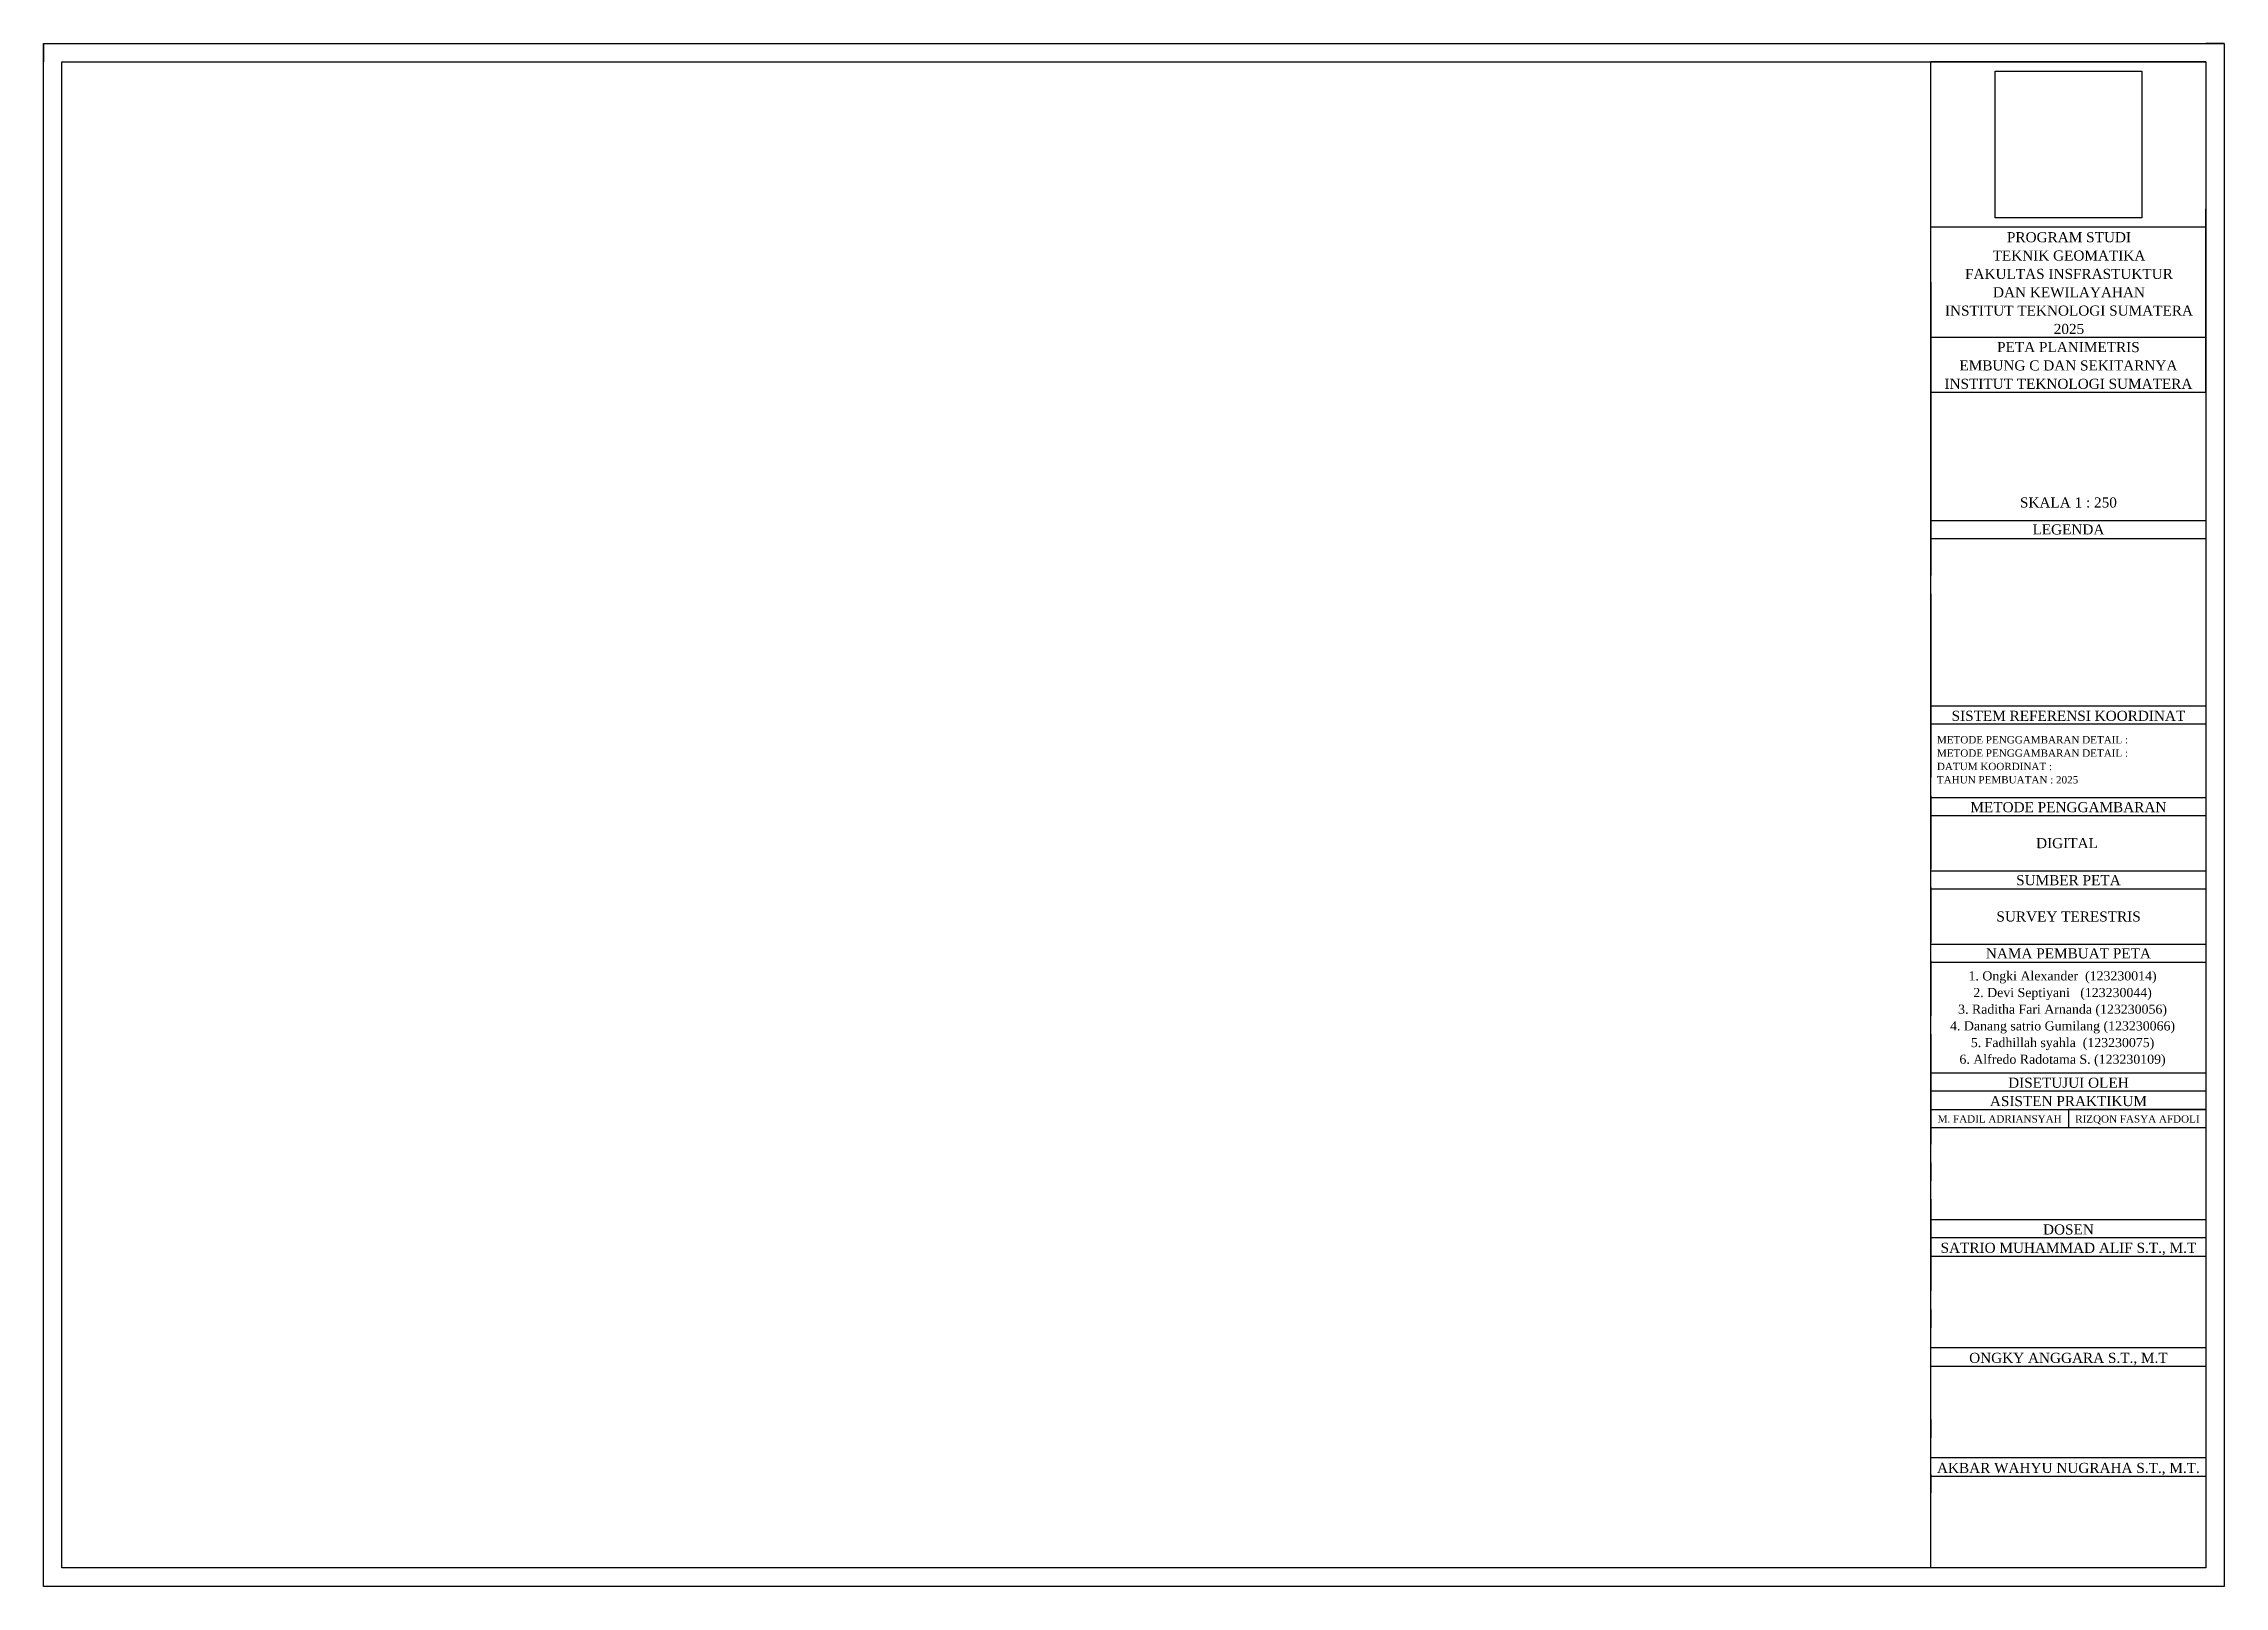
# Model space of a CAD drawing. Header units: feet. Extents: x 2415 to 2534, y 7405 to 7490.
import ezdxf

# ---------------------------------------------------------------- set-up
doc = ezdxf.new("R2010")
doc.units = ezdxf.units.FT
doc.header["$MEASUREMENT"] = 0
doc.header["$XCLIPFRAME"] = 0
doc.styles.get("Standard").update_dxf_attribs({"font": 'simplex.shx'})
picture_1 = doc.add_image_def('image1.jpg', size_in_pixel=(1216, 1471))

msp = doc.modelspace()

# ---------------------------------------------------------------- linework, layer by layer
for p, q in [((2414.88, 7489.53), (2414.88, 7488.53)), ((2414.88, 7489.53), (2415.88, 7489.53)), ((2533.78, 7489.53), (2532.78, 7489.53)), ((2533.78, 7489.53), (2533.78, 7488.53)), ((2415.88, 7406.43), (2415.88, 7488.53)), ((2415.88, 7488.53), (2532.78, 7488.53)), ((2532.78, 7488.53), (2517.78, 7488.53)), ((2517.78, 7406.43), (2517.78, 7488.53)), ((2517.78, 7488.53), (2532.78, 7488.53)), ((2517.78, 7476.53), (2517.78, 7488.53)), ((2532.78, 7488.53), (2529.28, 7488.53)), ((2532.78, 7488.53), (2532.78, 7406.43)), ((2532.78, 7488.53), (2532.78, 7476.53)), ((2532.78, 7488.53), (2532.78, 7487.53)), ((2532.78, 7488.53), (2532.78, 7487.53)), ((2532.78, 7479.53), (2532.78, 7480.53)), ((2532.78, 7479.53), (2517.78, 7479.53)), ((2532.78, 7476.53), (2532.78, 7479.53)), ((2517.78, 7476.53), (2517.78, 7470.53)), ((2532.78, 7470.53), (2532.78, 7476.53)), ((2517.78, 7473.53), (2532.78, 7473.53)), ((2517.78, 7470.53), (2517.78, 7467.53)), ((2517.78, 7470.53), (2532.78, 7470.53)), ((2517.78, 7467.53), (2517.78, 7460.53)), ((2517.78, 7463.53), (2532.78, 7463.53)), ((2532.78, 7462.53), (2517.78, 7462.53)), ((2532.78, 7460.53), (2532.78, 7459.53)), ((2517.78, 7459.53), (2517.78, 7449.53)), ((2517.78, 7453.43), (2532.78, 7453.43)), ((2532.78, 7452.43), (2517.78, 7452.43)), ((2532.78, 7449.53), (2532.78, 7448.53)), ((2517.78, 7448.53), (2517.78, 7444.53)), ((2517.78, 7448.43), (2532.78, 7448.43)), ((2532.78, 7447.43), (2517.78, 7447.43)), ((2517.78, 7444.43), (2532.78, 7444.43)), ((2532.78, 7444.53), (2532.78, 7443.53)), ((2517.78, 7443.53), (2517.78, 7440.53)), ((2532.78, 7443.43), (2517.78, 7443.43)), ((2517.78, 7440.43), (2532.78, 7440.43)), ((2532.78, 7440.53), (2532.78, 7439.53)), ((2517.78, 7439.53), (2517.78, 7436.53)), ((2532.78, 7439.43), (2517.78, 7439.43)), ((2532.78, 7436.53), (2532.78, 7435.53)), ((2517.78, 7435.53), (2517.78, 7429.53)), ((2517.78, 7433.43), (2532.78, 7433.43)), ((2532.78, 7432.43), (2517.78, 7432.43)), ((2517.78, 7431.43), (2532.78, 7431.43)), ((2532.78, 7431.43), (2525.28, 7431.43)), ((2525.28, 7431.43), (2525.28, 7430.43)), ((2532.78, 7430.43), (2517.78, 7430.43)), ((2532.78, 7429.53), (2532.78, 7428.53)), ((2517.78, 7428.53), (2517.78, 7427.53)), ((2517.78, 7426.53), (2517.78, 7421.53)), ((2532.78, 7427.53), (2532.78, 7426.53)), ((2517.78, 7425.43), (2532.78, 7425.43)), ((2532.78, 7424.43), (2517.78, 7424.43)), ((2532.78, 7424.43), (2525.28, 7424.43)), ((2517.78, 7423.43), (2532.78, 7423.43)), ((2532.78, 7421.53), (2532.78, 7420.53)), ((2517.78, 7420.53), (2517.78, 7419.53)), ((2532.78, 7419.53), (2532.78, 7414.53)), ((2532.78, 7418.43), (2517.78, 7418.43)), ((2517.78, 7417.43), (2532.78, 7417.43)), ((2532.78, 7416.53), (2532.78, 7411.53)), ((2517.78, 7414.53), (2517.78, 7413.53)), ((2532.78, 7413.53), (2532.78, 7408.53)), ((2532.78, 7412.43), (2517.78, 7412.43)), ((2517.78, 7411.53), (2517.78, 7410.53)), ((2517.78, 7411.43), (2532.78, 7411.43)), ((2414.88, 7405.43), (2414.88, 7406.43)), ((2532.78, 7406.43), (2415.88, 7406.43)), ((2532.78, 7406.43), (2517.78, 7406.43)), ((2533.78, 7405.43), (2532.78, 7405.43))]:
    msp.add_line(p, q)
msp.add_lwpolyline([(2414.88, 7489.53), (2533.78, 7489.53), (2533.78, 7405.43), (2414.88, 7405.43)], close=True)
msp.add_lwpolyline([(2414.88, 7489.53), (2533.78, 7489.53), (2533.78, 7405.43), (2414.88, 7405.43)], close=True)

# ---------------------------------------------------------------- texts
at = {"line_spacing_factor": 1.090909}
for s, width, insert, char_height, attachment_point in [('{\\fTimes New Roman|b0|i0|c0|p18;PROGRAM STUDI \\PTEKNIK GEOMATIKA\\PFAKULTAS INSFRASTUKTUR \\PDAN KEWILAYAHAN\\PINSTITUT TEKNOLOGI SUMATERA\\P2025}', 15, (2525.31, 7479.25), 0.55, 2), ('\\P{\\fTimes New Roman|b0|i0|c0|p18;PETA PLANIMETRIS\\PEMBUNG C DAN SEKITARNYA\\PINSTITUT TEKNOLOGI SUMATERA}', 15, (2525.28, 7474.26), 0.55, 2), ('{\\fTimes New Roman|b0|i0|c0|p18;SKALA 1 : 250}', 7.6397, (2525.28, 7464.79), 0.55, 2), ('{\\fTimes New Roman|b0|i0|c0|p18;LEGENDA}', 15, (2525.28, 7463.32), 0.55, 2), ('{\\fTimes New Roman|b0|i0|c0|p18;SISTEM REFERENSI KOORDINAT}', 15, (2525.28, 7453.16), 0.55, 2), ('{\\fTimes New Roman|b0|i0|c0|p18;METODE PENGGAMBARAN DETAIL : \\PMETODE PENGGAMBARAN DETAIL : \\PDATUM KOORDINAT :\\PTAHUN PEMBUATAN : 2025}', 14.3128, (2518.11, 7451.78), 0.4, 1), ('{\\fTimes New Roman|b0|i0|c0|p18;METODE PENGGAMBARAN}', 10.6917, (2525.28, 7448.18), 0.55, 2), ('{\\fTimes New Roman|b0|i0|c0|p18;DIGITAL}', 3.1356, (2525.2, 7446.22), 0.55, 2), ('{\\fTimes New Roman|b0|i0|c0|p18;SUMBER PETA}', 15, (2525.28, 7444.2), 0.55, 2), ('{\\fTimes New Roman|b0|i0|c0|p18;SURVEY TERESTRIS}', 8.52, (2525.29, 7442.22), 0.55, 2), ('{\\fTimes New Roman|b0|i0|c0|p18;NAMA PEMBUAT PETA}', 15, (2525.28, 7440.21), 0.55, 2), ('\\pxi-3,l4,t4;{\\fTimes New Roman|b0|i0|c0|p18;1.^IOngki Alexander^I^I(123230014)\\P2.^IDevi Septiyani ^I^I(123230044)\\P3.^IRaditha Fari Arnanda^I(123230056)\\P4.^IDanang satrio Gumilang^I(123230066)\\P5.^IFadhillah syahla^I^I(123230075)\\P6.^IAlfredo Radotama S.^I(123230109)}', 20.0841, (2524.71, 7438.96), 0.5, 2), ('{\\fTimes New Roman|b0|i0|c0|p18;DISETUJUI OLEH}', 15, (2525.28, 7433.16), 0.55, 2), ('{\\fTimes New Roman|b0|i0|c0|p18;ASISTEN PRAKTIKUM}', 15, (2525.28, 7432.16), 0.55, 2), ('{\\fTimes New Roman|b0|i0|c0|p18;M. FADIL ADRIANSYAH}', 15, (2521.53, 7431.11), 0.4, 2), ('{\\fTimes New Roman|b0|i0|c0|p18;RIZQON FASYA AFDOLI}', 6.9623, (2529.04, 7431.11), 0.4, 2), ('{\\fTimes New Roman|b0|i0|c0|p18;SATRIO MUHAMMAD ALIF S.T., M.T}', 15, (2525.28, 7424.16), 0.55, 2), ('{\\fTimes New Roman|b0|i0|c0|p18;DOSEN}', 15, (2525.28, 7425.16), 0.55, 2), ('{\\fTimes New Roman|b0|i0|c0|p18;ONGKY ANGGARA S.T., M.T}', 15, (2525.28, 7418.16), 0.55, 2), ('{\\fTimes New Roman|b0|i0|c0|p18;AKBAR WAHYU NUGRAHA S.T., M.T.}', 15, (2525.28, 7412.16), 0.55, 2)]:
    msp.add_mtext_dynamic_manual_height_columns(s, width=width, gutter_width=1, heights=[0], dxfattribs=dict(at, insert=insert, char_height=char_height, attachment_point=attachment_point))

# ---------------------------------------------------------------- pictures from other files: only their frames are drawn
at = {"color": 255}
image = msp.add_image(picture_1, insert=(2521.28, 7478.35), size_in_units=(8, 9.68), dxfattribs=at)
image.set_boundary_path([(-0.5, -0.5), (1215.5, 1215.5)])

doc.saveas('drawing.dxf')
